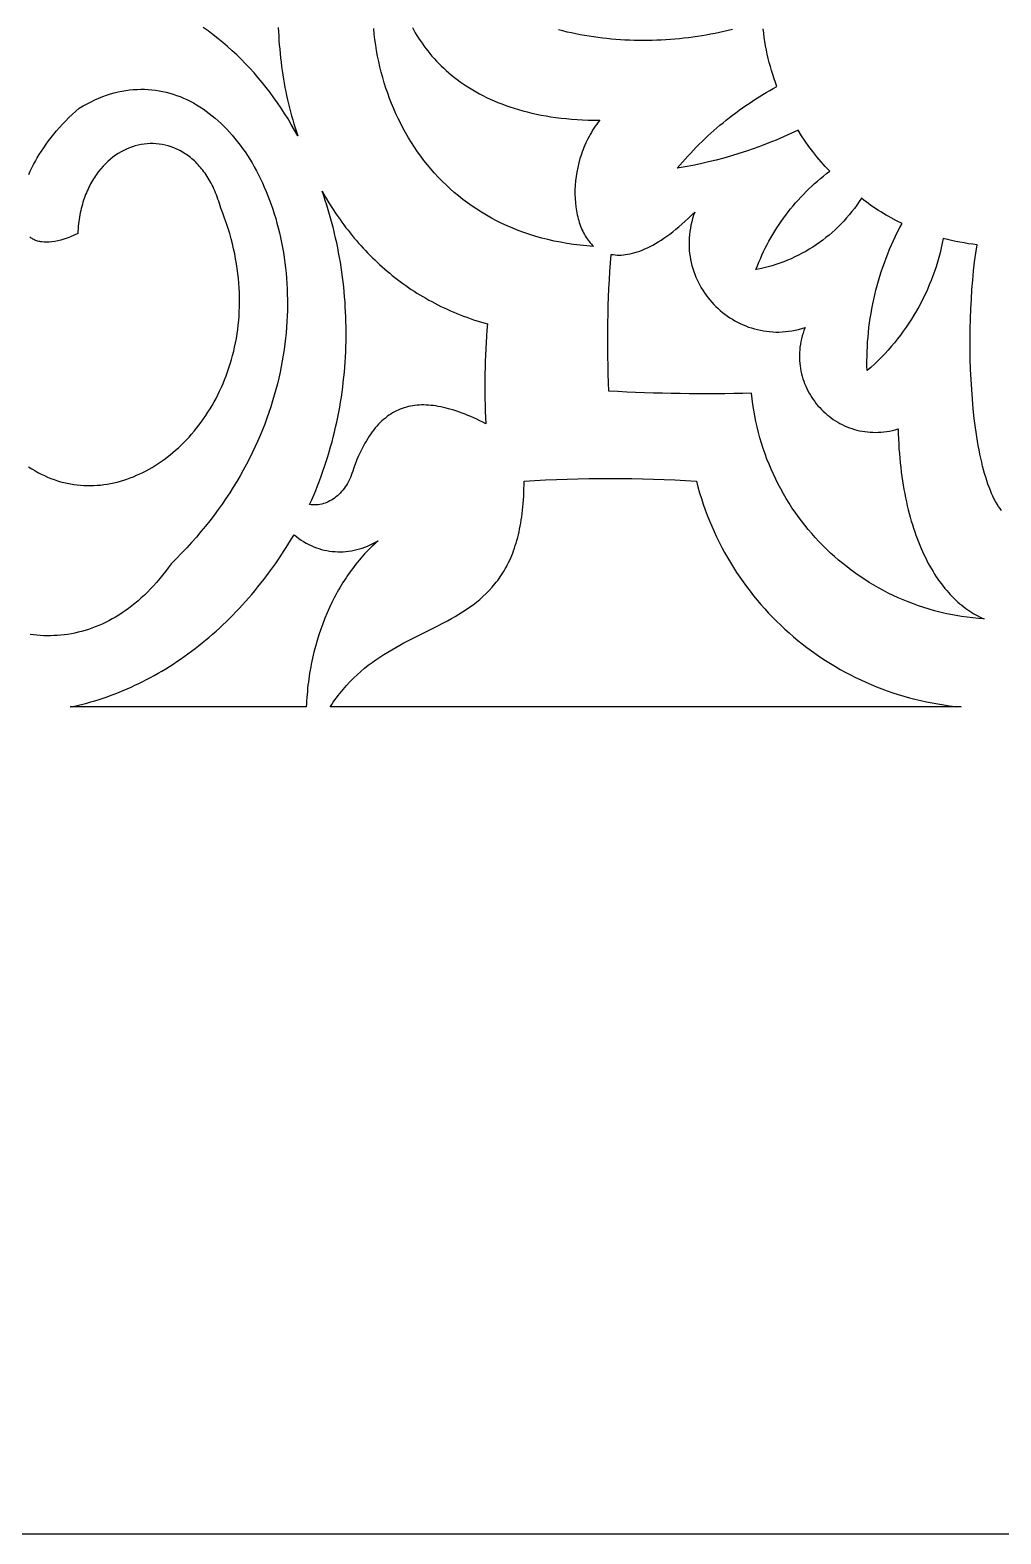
# Model space of a CAD drawing. Extents: x -4950 to -2150, y -1354 to 1346.
# Drawn here: x -3755.5 to -3550.2, y -1354.4 to -1036.1 of the extents above; entities that cross this region are included whole.
import ezdxf

# ---------------------------------------------------------------- set-up
doc = ezdxf.new("R2010")
doc.units = 0
doc.layers.add('LAYER_1', color=18, linetype='CONTINUOUS')

msp = doc.modelspace()

# ---------------------------------------------------------------- linework, layer by layer
at = {"layer": 'LAYER_1'}
for points in [[(-4949.84, -1354.38), (-2149.84, -1354.38), (-2149.84, 1345.62), (-4949.84, 1345.62)], [(-3687.14, -1129.01), (-3687.28, -1129.49), (-3687.44, -1129.95), (-3687.6, -1130.4), (-3687.78, -1130.83), (-3687.98, -1131.26), (-3688.18, -1131.66), (-3688.4, -1132.06), (-3688.63, -1132.44), (-3688.87, -1132.8), (-3689.12, -1133.15), (-3689.38, -1133.49), (-3689.65, -1133.81), (-3689.93, -1134.11), (-3690.22, -1134.4), (-3690.52, -1134.67), (-3690.82, -1134.93), (-3691.14, -1135.16), (-3691.45, -1135.39), (-3691.78, -1135.59), (-3692.11, -1135.78), (-3692.45, -1135.95), (-3692.79, -1136.1), (-3693.14, -1136.23), (-3693.49, -1136.34), (-3693.85, -1136.44), (-3694.21, -1136.52), (-3694.57, -1136.57), (-3694.93, -1136.61), (-3695.3, -1136.63), (-3695.67, -1136.63), (-3696.04, -1136.6), (-3696.41, -1136.56), (-3695.96, -1135.56), (-3695.53, -1134.56), (-3695.11, -1133.56), (-3694.7, -1132.55), (-3694.31, -1131.54), (-3693.93, -1130.52), (-3693.57, -1129.5), (-3693.22, -1128.47), (-3692.88, -1127.44), (-3692.56, -1126.41), (-3692.25, -1125.38), (-3691.95, -1124.34), (-3691.66, -1123.3), (-3691.39, -1122.25), (-3691.13, -1121.21), (-3690.89, -1120.16), (-3690.66, -1119.11), (-3690.44, -1118.05), (-3690.23, -1117), (-3690.04, -1115.94), (-3689.86, -1114.88), (-3689.69, -1113.82), (-3689.54, -1112.76), (-3689.4, -1111.7), (-3689.27, -1110.64), (-3689.16, -1109.57), (-3689.05, -1108.51), (-3688.96, -1107.44), (-3688.88, -1106.38), (-3688.82, -1105.31), (-3688.77, -1104.25), (-3688.73, -1103.18), (-3688.7, -1102.12), (-3688.68, -1101.05), (-3688.68, -1099.99), (-3688.69, -1098.93), (-3688.71, -1097.87), (-3688.74, -1096.81), (-3688.79, -1095.75), (-3688.85, -1094.69), (-3688.91, -1093.64), (-3689, -1092.58), (-3689.09, -1091.53), (-3689.19, -1090.48), (-3689.31, -1089.44), (-3689.44, -1088.39), (-3689.58, -1087.35), (-3689.73, -1086.32), (-3689.9, -1085.28), (-3690.07, -1084.25), (-3690.26, -1083.22), (-3690.46, -1082.2), (-3690.67, -1081.18), (-3690.89, -1080.16), (-3691.13, -1079.15), (-3691.37, -1078.14), (-3691.63, -1077.14), (-3691.89, -1076.14), (-3692.17, -1075.14), (-3692.46, -1074.15), (-3692.76, -1073.17), (-3693.08, -1072.19), (-3693.4, -1071.22), (-3693.73, -1070.25), (-3693.03, -1071.48), (-3692.3, -1072.7), (-3691.55, -1073.9), (-3690.77, -1075.08), (-3690.37, -1075.66), (-3689.97, -1076.24), (-3689.55, -1076.82), (-3689.14, -1077.38), (-3688.71, -1077.95), (-3688.28, -1078.51), (-3687.85, -1079.06), (-3687.4, -1079.61), (-3686.95, -1080.15), (-3686.5, -1080.69), (-3686.04, -1081.22), (-3685.57, -1081.75), (-3685.09, -1082.27), (-3684.61, -1082.78), (-3684.13, -1083.29), (-3683.63, -1083.8), (-3683.13, -1084.3), (-3682.63, -1084.79), (-3682.12, -1085.27), (-3681.6, -1085.75), (-3681.07, -1086.23), (-3680.54, -1086.69), (-3680.01, -1087.16), (-3679.46, -1087.61), (-3678.91, -1088.06), (-3678.36, -1088.5), (-3677.8, -1088.93), (-3677.23, -1089.36), (-3676.65, -1089.78), (-3676.07, -1090.2), (-3675.48, -1090.61), (-3674.89, -1091.01), (-3674.29, -1091.4), (-3673.69, -1091.78), (-3673.07, -1092.16), (-3672.46, -1092.53), (-3671.83, -1092.9), (-3671.2, -1093.26), (-3670.57, -1093.6), (-3669.92, -1093.95), (-3669.27, -1094.28), (-3668.62, -1094.6), (-3667.96, -1094.92), (-3667.29, -1095.23), (-3666.61, -1095.53), (-3665.93, -1095.83), (-3665.25, -1096.11), (-3664.56, -1096.39), (-3663.86, -1096.66), (-3663.15, -1096.92), (-3662.44, -1097.17), (-3661.72, -1097.42), (-3661, -1097.65), (-3660.27, -1097.88), (-3659.54, -1098.1), (-3658.79, -1098.31), (-3658.9, -1099.62), (-3659, -1100.94), (-3659.08, -1102.26), (-3659.15, -1103.58), (-3659.22, -1104.9), (-3659.27, -1106.22), (-3659.3, -1107.54), (-3659.33, -1108.86), (-3659.35, -1110.18), (-3659.35, -1111.5), (-3659.34, -1112.83), (-3659.33, -1114.15), (-3659.3, -1115.47), (-3659.25, -1116.79), (-3659.2, -1118.11), (-3659.14, -1119.44), (-3659.79, -1119.11), (-3660.43, -1118.8), (-3661.06, -1118.5), (-3661.69, -1118.21), (-3662.31, -1117.94), (-3662.92, -1117.68), (-3663.52, -1117.43), (-3664.12, -1117.2), (-3664.71, -1116.99), (-3665.29, -1116.78), (-3665.87, -1116.6), (-3666.44, -1116.42), (-3667, -1116.26), (-3667.55, -1116.12), (-3668.1, -1115.99), (-3668.64, -1115.87), (-3669.18, -1115.77), (-3669.7, -1115.68), (-3670.22, -1115.61), (-3670.74, -1115.55), (-3671.24, -1115.51), (-3671.74, -1115.48), (-3672.24, -1115.47), (-3672.72, -1115.47), (-3673.2, -1115.49), (-3673.68, -1115.52), (-3674.14, -1115.57), (-3674.6, -1115.64), (-3675.06, -1115.72), (-3675.5, -1115.82), (-3675.94, -1115.93), (-3676.38, -1116.06), (-3676.81, -1116.2), (-3677.23, -1116.36), (-3677.64, -1116.54), (-3678.05, -1116.73), (-3678.46, -1116.94), (-3678.85, -1117.16), (-3679.25, -1117.4), (-3679.63, -1117.66), (-3680.01, -1117.93), (-3680.38, -1118.23), (-3680.75, -1118.53), (-3681.11, -1118.86), (-3681.46, -1119.2), (-3681.81, -1119.56), (-3682.16, -1119.93), (-3682.5, -1120.33), (-3682.83, -1120.74), (-3683.15, -1121.16), (-3683.47, -1121.61), (-3683.79, -1122.07), (-3684.1, -1122.55), (-3684.4, -1123.05), (-3684.7, -1123.56), (-3684.99, -1124.1), (-3685.28, -1124.65), (-3685.56, -1125.22), (-3685.84, -1125.8), (-3686.11, -1126.41), (-3686.38, -1127.03), (-3686.64, -1127.68), (-3686.89, -1128.34)], [(-3553.72, -1160.75), (-3554.92, -1160.66), (-3556.12, -1160.55), (-3557.3, -1160.4), (-3558.48, -1160.23), (-3559.66, -1160.04), (-3560.82, -1159.82), (-3561.97, -1159.57), (-3563.12, -1159.3), (-3564.26, -1159.01), (-3565.38, -1158.69), (-3566.5, -1158.34), (-3567.61, -1157.97), (-3568.7, -1157.58), (-3569.78, -1157.16), (-3570.86, -1156.73), (-3571.92, -1156.26), (-3572.97, -1155.78), (-3574, -1155.27), (-3575.03, -1154.75), (-3576.04, -1154.2), (-3577.04, -1153.62), (-3578.02, -1153.03), (-3578.99, -1152.42), (-3579.95, -1151.78), (-3580.89, -1151.13), (-3581.82, -1150.46), (-3582.73, -1149.76), (-3583.62, -1149.05), (-3584.5, -1148.32), (-3585.37, -1147.57), (-3586.22, -1146.8), (-3587.05, -1146.01), (-3587.86, -1145.21), (-3588.66, -1144.39), (-3589.44, -1143.55), (-3590.2, -1142.69), (-3590.94, -1141.82), (-3591.66, -1140.93), (-3592.37, -1140.02), (-3593.05, -1139.1), (-3593.72, -1138.16), (-3594.37, -1137.21), (-3594.99, -1136.24), (-3595.6, -1135.26), (-3596.18, -1134.26), (-3596.74, -1133.25), (-3597.29, -1132.23), (-3597.81, -1131.19), (-3598.3, -1130.14), (-3598.78, -1129.07), (-3599.23, -1127.99), (-3599.66, -1126.91), (-3600.07, -1125.8), (-3600.45, -1124.69), (-3600.81, -1123.57), (-3601.14, -1122.43), (-3601.45, -1121.28), (-3601.74, -1120.13), (-3602, -1118.96), (-3602.23, -1117.78), (-3602.44, -1116.6), (-3602.62, -1115.4), (-3602.78, -1114.19), (-3602.91, -1112.98), (-3604.79, -1113.02), (-3606.68, -1113.06), (-3608.57, -1113.08), (-3610.45, -1113.1), (-3612.34, -1113.1), (-3614.23, -1113.1), (-3616.12, -1113.09), (-3618, -1113.06), (-3619.89, -1113.03), (-3621.78, -1112.99), (-3623.67, -1112.94), (-3625.55, -1112.88), (-3627.44, -1112.81), (-3629.32, -1112.73), (-3631.21, -1112.64), (-3633.09, -1112.54), (-3633.17, -1110.73), (-3633.23, -1108.92), (-3633.28, -1107.11), (-3633.31, -1105.3), (-3633.33, -1103.49), (-3633.34, -1101.68), (-3633.33, -1099.87), (-3633.31, -1098.06), (-3633.27, -1096.25), (-3633.22, -1094.44), (-3633.16, -1092.63), (-3633.08, -1090.83), (-3632.99, -1089.02), (-3632.88, -1087.21), (-3632.76, -1085.4), (-3632.63, -1083.6), (-3632.22, -1083.66), (-3631.8, -1083.71), (-3631.37, -1083.74), (-3630.94, -1083.75), (-3630.49, -1083.74), (-3630.03, -1083.7), (-3629.57, -1083.65), (-3629.09, -1083.58), (-3628.61, -1083.49), (-3628.11, -1083.37), (-3627.61, -1083.23), (-3627.1, -1083.07), (-3626.57, -1082.89), (-3626.04, -1082.69), (-3625.5, -1082.46), (-3624.95, -1082.21), (-3624.39, -1081.93), (-3623.83, -1081.63), (-3623.25, -1081.3), (-3622.66, -1080.95), (-3622.07, -1080.58), (-3621.47, -1080.18), (-3620.85, -1079.75), (-3620.23, -1079.29), (-3619.6, -1078.81), (-3618.96, -1078.3), (-3618.31, -1077.76), (-3617.66, -1077.2), (-3616.99, -1076.6), (-3616.32, -1075.98), (-3615.63, -1075.33), (-3614.94, -1074.64), (-3615.18, -1075.33), (-3615.4, -1076.02), (-3615.58, -1076.71), (-3615.74, -1077.4), (-3615.87, -1078.08), (-3615.98, -1078.76), (-3616.06, -1079.44), (-3616.11, -1080.11), (-3616.14, -1080.79), (-3616.15, -1081.45), (-3616.13, -1082.12), (-3616.09, -1082.77), (-3616.02, -1083.43), (-3615.93, -1084.07), (-3615.82, -1084.71), (-3615.69, -1085.34), (-3615.53, -1085.97), (-3615.36, -1086.59), (-3615.16, -1087.2), (-3614.94, -1087.8), (-3614.71, -1088.39), (-3614.45, -1088.97), (-3614.17, -1089.54), (-3613.88, -1090.11), (-3613.57, -1090.66), (-3613.24, -1091.2), (-3612.89, -1091.73), (-3612.53, -1092.24), (-3612.14, -1092.75), (-3611.75, -1093.24), (-3611.33, -1093.72), (-3610.91, -1094.18), (-3610.46, -1094.63), (-3610.01, -1095.07), (-3609.53, -1095.48), (-3609.05, -1095.89), (-3608.55, -1096.28), (-3608.04, -1096.65), (-3607.51, -1097), (-3606.98, -1097.34), (-3606.43, -1097.66), (-3605.87, -1097.96), (-3605.3, -1098.25), (-3604.72, -1098.51), (-3604.13, -1098.75), (-3603.54, -1098.98), (-3602.93, -1099.18), (-3602.31, -1099.36), (-3601.69, -1099.53), (-3601.05, -1099.67), (-3600.41, -1099.78), (-3599.77, -1099.88), (-3599.11, -1099.95), (-3598.45, -1100), (-3597.79, -1100.03), (-3597.12, -1100.03), (-3596.44, -1100), (-3595.76, -1099.95), (-3595.08, -1099.88), (-3594.39, -1099.78), (-3593.7, -1099.65), (-3593, -1099.49), (-3592.31, -1099.31), (-3591.61, -1099.1), (-3591.83, -1099.69), (-3592.03, -1100.28), (-3592.21, -1100.87), (-3592.36, -1101.46), (-3592.49, -1102.05), (-3592.59, -1102.63), (-3592.68, -1103.22), (-3592.74, -1103.8), (-3592.78, -1104.38), (-3592.8, -1104.95), (-3592.79, -1105.53), (-3592.77, -1106.09), (-3592.72, -1106.66), (-3592.66, -1107.22), (-3592.58, -1107.77), (-3592.47, -1108.32), (-3592.35, -1108.86), (-3592.21, -1109.4), (-3592.05, -1109.93), (-3591.88, -1110.45), (-3591.69, -1110.96), (-3591.47, -1111.47), (-3591.25, -1111.97), (-3591, -1112.46), (-3590.74, -1112.94), (-3590.47, -1113.41), (-3590.18, -1113.88), (-3589.87, -1114.33), (-3589.55, -1114.77), (-3589.22, -1115.2), (-3588.87, -1115.62), (-3588.51, -1116.03), (-3588.13, -1116.42), (-3587.75, -1116.8), (-3587.35, -1117.17), (-3586.93, -1117.53), (-3586.51, -1117.87), (-3586.07, -1118.2), (-3585.63, -1118.52), (-3585.17, -1118.82), (-3584.7, -1119.1), (-3584.23, -1119.37), (-3583.74, -1119.62), (-3583.24, -1119.86), (-3582.74, -1120.08), (-3582.23, -1120.28), (-3581.7, -1120.46), (-3581.17, -1120.63), (-3580.64, -1120.78), (-3580.09, -1120.91), (-3579.54, -1121.02), (-3578.99, -1121.11), (-3578.42, -1121.18), (-3577.85, -1121.23), (-3577.28, -1121.26), (-3576.7, -1121.27), (-3576.12, -1121.26), (-3575.53, -1121.23), (-3574.94, -1121.17), (-3574.34, -1121.09), (-3573.75, -1120.99), (-3573.14, -1120.86), (-3572.54, -1120.71), (-3571.94, -1120.54), (-3571.9, -1121.61), (-3571.86, -1122.66), (-3571.8, -1123.71), (-3571.74, -1124.73), (-3571.66, -1125.75), (-3571.57, -1126.75), (-3571.48, -1127.73), (-3571.37, -1128.7), (-3571.25, -1129.66), (-3571.13, -1130.6), (-3570.99, -1131.53), (-3570.85, -1132.44), (-3570.69, -1133.34), (-3570.53, -1134.23), (-3570.36, -1135.1), (-3570.17, -1135.95), (-3569.98, -1136.8), (-3569.78, -1137.63), (-3569.58, -1138.44), (-3569.36, -1139.24), (-3569.13, -1140.03), (-3568.9, -1140.8), (-3568.66, -1141.56), (-3568.41, -1142.31), (-3568.16, -1143.04), (-3567.89, -1143.76), (-3567.62, -1144.46), (-3567.35, -1145.15), (-3567.06, -1145.82), (-3566.77, -1146.48), (-3566.47, -1147.13), (-3566.16, -1147.76), (-3565.85, -1148.38), (-3565.53, -1148.99), (-3565.21, -1149.58), (-3564.88, -1150.16), (-3564.54, -1150.72), (-3564.2, -1151.27), (-3563.85, -1151.81), (-3563.5, -1152.33), (-3563.14, -1152.84), (-3562.77, -1153.33), (-3562.4, -1153.82), (-3562.03, -1154.28), (-3561.65, -1154.74), (-3561.27, -1155.18), (-3560.88, -1155.6), (-3560.49, -1156.01), (-3560.09, -1156.41), (-3559.69, -1156.8), (-3559.28, -1157.17), (-3558.87, -1157.53), (-3558.46, -1157.87), (-3558.04, -1158.2), (-3557.62, -1158.52), (-3557.2, -1158.82), (-3556.78, -1159.11), (-3556.35, -1159.38), (-3555.91, -1159.64), (-3555.48, -1159.89), (-3555.04, -1160.13), (-3554.6, -1160.35), (-3554.16, -1160.56)], [(-3692.04, -1179.38), (-3691.72, -1178.87), (-3691.39, -1178.38), (-3691.06, -1177.9), (-3690.72, -1177.43), (-3690.38, -1176.97), (-3690.03, -1176.52), (-3689.68, -1176.08), (-3689.33, -1175.66), (-3688.61, -1174.83), (-3687.87, -1174.03), (-3687.12, -1173.28), (-3686.36, -1172.55), (-3685.58, -1171.86), (-3684.8, -1171.2), (-3684, -1170.57), (-3683.19, -1169.96), (-3682.37, -1169.38), (-3681.55, -1168.82), (-3680.72, -1168.28), (-3679.88, -1167.76), (-3679.04, -1167.26), (-3678.19, -1166.77), (-3677.34, -1166.3), (-3676.49, -1165.84), (-3674.78, -1164.96), (-3673.07, -1164.1), (-3671.38, -1163.26), (-3669.7, -1162.42), (-3668.05, -1161.56), (-3667.23, -1161.13), (-3666.42, -1160.68), (-3665.63, -1160.23), (-3664.84, -1159.76), (-3664.07, -1159.28), (-3663.31, -1158.78), (-3662.56, -1158.27), (-3661.83, -1157.74), (-3661.12, -1157.19), (-3660.42, -1156.61), (-3659.73, -1156.01), (-3659.07, -1155.39), (-3658.43, -1154.74), (-3657.8, -1154.06), (-3657.5, -1153.7), (-3657.2, -1153.34), (-3656.91, -1152.97), (-3656.62, -1152.6), (-3656.34, -1152.21), (-3656.06, -1151.82), (-3655.79, -1151.41), (-3655.53, -1151), (-3655.27, -1150.58), (-3655.02, -1150.15), (-3654.78, -1149.7), (-3654.54, -1149.25), (-3654.31, -1148.79), (-3654.08, -1148.32), (-3653.86, -1147.83), (-3653.65, -1147.34), (-3653.45, -1146.83), (-3653.26, -1146.31), (-3653.07, -1145.78), (-3652.89, -1145.24), (-3652.71, -1144.69), (-3652.55, -1144.12), (-3652.39, -1143.54), (-3652.24, -1142.95), (-3652.1, -1142.35), (-3651.97, -1141.73), (-3651.84, -1141.1), (-3651.73, -1140.45), (-3651.62, -1139.8), (-3651.52, -1139.12), (-3651.43, -1138.44), (-3651.35, -1137.74), (-3651.28, -1137.02), (-3651.22, -1136.29), (-3651.16, -1135.54), (-3651.12, -1134.78), (-3651.08, -1134), (-3651.06, -1133.21), (-3651.04, -1132.4), (-3651.04, -1131.57), (-3648.76, -1131.44), (-3646.49, -1131.33), (-3644.21, -1131.23), (-3641.93, -1131.15), (-3639.65, -1131.09), (-3637.37, -1131.05), (-3635.09, -1131.02), (-3632.81, -1131.01), (-3630.53, -1131.02), (-3628.25, -1131.05), (-3625.97, -1131.09), (-3623.69, -1131.15), (-3621.42, -1131.23), (-3619.14, -1131.33), (-3616.86, -1131.44), (-3614.58, -1131.57), (-3614.26, -1132.81), (-3613.91, -1134.03), (-3613.54, -1135.24), (-3613.14, -1136.44), (-3612.72, -1137.63), (-3612.29, -1138.81), (-3611.83, -1139.97), (-3611.34, -1141.12), (-3610.84, -1142.26), (-3610.32, -1143.39), (-3609.77, -1144.5), (-3609.21, -1145.6), (-3608.62, -1146.69), (-3608.02, -1147.76), (-3607.39, -1148.82), (-3606.75, -1149.86), (-3606.09, -1150.9), (-3605.41, -1151.91), (-3604.71, -1152.91), (-3603.99, -1153.9), (-3603.25, -1154.87), (-3602.5, -1155.83), (-3601.73, -1156.77), (-3600.94, -1157.7), (-3600.14, -1158.6), (-3599.32, -1159.5), (-3598.48, -1160.37), (-3597.63, -1161.23), (-3596.76, -1162.08), (-3595.87, -1162.9), (-3594.97, -1163.71), (-3594.06, -1164.51), (-3593.13, -1165.28), (-3592.19, -1166.04), (-3591.23, -1166.77), (-3590.26, -1167.49), (-3589.27, -1168.2), (-3588.27, -1168.88), (-3587.26, -1169.54), (-3586.24, -1170.19), (-3585.2, -1170.81), (-3584.15, -1171.42), (-3583.09, -1172), (-3582.02, -1172.57), (-3580.94, -1173.12), (-3579.84, -1173.64), (-3578.74, -1174.15), (-3577.62, -1174.63), (-3576.5, -1175.1), (-3575.36, -1175.54), (-3574.21, -1175.96), (-3573.06, -1176.36), (-3571.9, -1176.74), (-3570.72, -1177.09), (-3569.54, -1177.42), (-3568.35, -1177.73), (-3567.15, -1178.02), (-3565.94, -1178.29), (-3564.73, -1178.53), (-3563.51, -1178.75), (-3562.28, -1178.94), (-3561.05, -1179.11), (-3559.8, -1179.26), (-3558.56, -1179.38)], [(-3747.02, -1179.38), (-3746.15, -1179.2), (-3745.27, -1179), (-3744.4, -1178.78), (-3743.53, -1178.55), (-3742.66, -1178.31), (-3741.8, -1178.06), (-3740.94, -1177.79), (-3740.08, -1177.51), (-3739.23, -1177.22), (-3738.38, -1176.91), (-3737.53, -1176.59), (-3736.68, -1176.26), (-3735.84, -1175.91), (-3735, -1175.56), (-3734.17, -1175.19), (-3733.34, -1174.8), (-3732.51, -1174.41), (-3731.69, -1174), (-3730.87, -1173.58), (-3730.06, -1173.15), (-3729.25, -1172.7), (-3728.44, -1172.25), (-3727.64, -1171.78), (-3726.84, -1171.3), (-3726.05, -1170.8), (-3725.26, -1170.3), (-3724.48, -1169.78), (-3723.7, -1169.25), (-3722.93, -1168.71), (-3722.16, -1168.16), (-3721.4, -1167.6), (-3720.64, -1167.02), (-3719.89, -1166.44), (-3719.14, -1165.84), (-3718.4, -1165.23), (-3717.66, -1164.61), (-3716.93, -1163.98), (-3716.2, -1163.34), (-3715.49, -1162.68), (-3714.77, -1162.02), (-3714.07, -1161.34), (-3713.36, -1160.66), (-3712.67, -1159.96), (-3711.98, -1159.25), (-3711.3, -1158.53), (-3710.62, -1157.8), (-3709.96, -1157.06), (-3709.29, -1156.31), (-3708.64, -1155.55), (-3707.99, -1154.78), (-3707.35, -1153.99), (-3706.71, -1153.2), (-3706.09, -1152.4), (-3705.47, -1151.59), (-3704.85, -1150.76), (-3704.25, -1149.93), (-3703.65, -1149.09), (-3703.06, -1148.24), (-3702.48, -1147.37), (-3701.9, -1146.5), (-3701.34, -1145.62), (-3700.78, -1144.73), (-3700.23, -1143.83), (-3699.69, -1142.92), (-3699.19, -1143.32), (-3698.69, -1143.7), (-3698.18, -1144.05), (-3697.66, -1144.38), (-3697.13, -1144.69), (-3696.6, -1144.97), (-3696.06, -1145.23), (-3695.52, -1145.46), (-3694.97, -1145.68), (-3694.42, -1145.87), (-3693.86, -1146.03), (-3693.3, -1146.17), (-3692.74, -1146.29), (-3692.17, -1146.39), (-3691.6, -1146.46), (-3691.03, -1146.51), (-3690.45, -1146.54), (-3689.88, -1146.55), (-3689.3, -1146.53), (-3688.73, -1146.48), (-3688.15, -1146.42), (-3687.57, -1146.33), (-3687, -1146.22), (-3686.42, -1146.09), (-3685.85, -1145.93), (-3685.28, -1145.75), (-3684.71, -1145.55), (-3684.14, -1145.33), (-3683.58, -1145.08), (-3683.02, -1144.81), (-3682.47, -1144.52), (-3681.92, -1144.21), (-3682.34, -1144.58), (-3682.76, -1144.97), (-3683.17, -1145.36), (-3683.57, -1145.76), (-3683.97, -1146.16), (-3684.37, -1146.58), (-3684.76, -1146.99), (-3685.15, -1147.42), (-3685.53, -1147.85), (-3685.9, -1148.29), (-3686.27, -1148.74), (-3686.63, -1149.19), (-3686.99, -1149.65), (-3687.35, -1150.12), (-3687.69, -1150.59), (-3688.03, -1151.07), (-3688.37, -1151.55), (-3688.7, -1152.04), (-3689.03, -1152.54), (-3689.34, -1153.04), (-3689.66, -1153.54), (-3689.96, -1154.06), (-3690.27, -1154.57), (-3690.56, -1155.1), (-3690.85, -1155.63), (-3691.13, -1156.16), (-3691.41, -1156.7), (-3691.68, -1157.24), (-3692.21, -1158.34), (-3692.71, -1159.47), (-3693.18, -1160.6), (-3693.63, -1161.76), (-3694.05, -1162.93), (-3694.45, -1164.12), (-3694.82, -1165.33), (-3695.17, -1166.55), (-3695.49, -1167.78), (-3695.78, -1169.03), (-3696.04, -1170.29), (-3696.17, -1170.92), (-3696.28, -1171.56), (-3696.39, -1172.2), (-3696.49, -1172.84), (-3696.58, -1173.48), (-3696.67, -1174.13), (-3696.75, -1174.78), (-3696.82, -1175.43), (-3696.88, -1176.08), (-3696.94, -1176.74), (-3696.99, -1177.39), (-3697.04, -1178.05), (-3697.07, -1178.71), (-3697.1, -1179.38)]]:
    msp.add_lwpolyline(points, close=True, dxfattribs=at)
for points in [[(-3703.02, -1035.58), (-3702.99, -1036.51), (-3702.94, -1037.44), (-3702.88, -1038.36), (-3702.81, -1039.28), (-3702.73, -1040.2), (-3702.65, -1041.11), (-3702.55, -1042.02), (-3702.45, -1042.92), (-3702.33, -1043.82), (-3702.21, -1044.72), (-3702.07, -1045.61), (-3701.93, -1046.5), (-3701.78, -1047.38), (-3701.61, -1048.26), (-3701.44, -1049.14), (-3701.26, -1050.01), (-3701.07, -1050.87), (-3700.87, -1051.74), (-3700.66, -1052.6), (-3700.44, -1053.45), (-3700.21, -1054.3), (-3699.97, -1055.15), (-3699.72, -1055.99), (-3699.47, -1056.83), (-3699.2, -1057.66), (-3698.92, -1058.49), (-3699.59, -1057.3), (-3700.27, -1056.11), (-3700.97, -1054.94), (-3701.69, -1053.79), (-3702.43, -1052.66), (-3703.19, -1051.54), (-3703.97, -1050.44), (-3704.77, -1049.36), (-3705.59, -1048.29), (-3706.42, -1047.25), (-3707.28, -1046.22), (-3708.15, -1045.21), (-3709.04, -1044.23), (-3709.95, -1043.26), (-3710.88, -1042.32), (-3711.82, -1041.4), (-3712.78, -1040.5), (-3713.76, -1039.62), (-3714.76, -1038.76), (-3715.78, -1037.93), (-3716.81, -1037.12), (-3717.86, -1036.33), (-3718.93, -1035.57)], [(-3674.66, -1035.57), (-3674.36, -1036.14), (-3674.04, -1036.7), (-3673.7, -1037.26), (-3673.35, -1037.82), (-3672.99, -1038.37), (-3672.62, -1038.93), (-3672.23, -1039.48), (-3671.82, -1040.02), (-3671.4, -1040.56), (-3670.97, -1041.1), (-3670.52, -1041.63), (-3670.05, -1042.16), (-3669.57, -1042.68), (-3669.08, -1043.2), (-3668.57, -1043.7), (-3668.04, -1044.21), (-3667.5, -1044.7), (-3666.95, -1045.19), (-3666.37, -1045.67), (-3665.78, -1046.15), (-3665.18, -1046.61), (-3664.56, -1047.07), (-3663.92, -1047.52), (-3663.26, -1047.96), (-3662.59, -1048.39), (-3661.9, -1048.81), (-3661.19, -1049.22), (-3660.47, -1049.62), (-3659.73, -1050), (-3658.97, -1050.38), (-3658.19, -1050.75), (-3657.39, -1051.1), (-3656.58, -1051.44), (-3655.75, -1051.77), (-3654.9, -1052.09), (-3654.03, -1052.39), (-3653.14, -1052.68), (-3652.24, -1052.96), (-3651.31, -1053.22), (-3650.37, -1053.47), (-3649.4, -1053.7), (-3648.42, -1053.92), (-3647.42, -1054.12), (-3646.39, -1054.3), (-3645.35, -1054.47), (-3644.29, -1054.63), (-3643.2, -1054.76), (-3642.1, -1054.88), (-3640.98, -1054.99), (-3639.83, -1055.07), (-3638.67, -1055.14), (-3637.48, -1055.18), (-3636.27, -1055.21), (-3635.04, -1055.22), (-3635.36, -1055.63), (-3635.67, -1056.05), (-3635.97, -1056.48), (-3636.25, -1056.9), (-3636.53, -1057.34), (-3636.79, -1057.78), (-3637.05, -1058.22), (-3637.3, -1058.67), (-3637.53, -1059.12), (-3637.76, -1059.57), (-3637.97, -1060.03), (-3638.18, -1060.49), (-3638.37, -1060.96), (-3638.56, -1061.42), (-3638.74, -1061.89), (-3638.9, -1062.36), (-3639.06, -1062.84), (-3639.21, -1063.31), (-3639.47, -1064.26), (-3639.7, -1065.22), (-3639.89, -1066.17), (-3640.04, -1067.12), (-3640.16, -1068.07), (-3640.24, -1069.01), (-3640.28, -1069.95), (-3640.29, -1070.87), (-3640.26, -1071.78), (-3640.19, -1072.68), (-3640.09, -1073.56), (-3639.96, -1074.41), (-3639.79, -1075.25), (-3639.7, -1075.66), (-3639.59, -1076.06), (-3639.48, -1076.46), (-3639.36, -1076.85), (-3639.23, -1077.23), (-3639.09, -1077.61), (-3638.94, -1077.98), (-3638.79, -1078.34), (-3638.62, -1078.69), (-3638.45, -1079.03), (-3638.27, -1079.37), (-3638.09, -1079.69), (-3637.89, -1080.01), (-3637.69, -1080.31), (-3637.48, -1080.61), (-3637.26, -1080.9), (-3637.04, -1081.17), (-3636.8, -1081.44), (-3636.56, -1081.69), (-3636.32, -1081.94), (-3637.77, -1081.82), (-3639.2, -1081.68), (-3640.61, -1081.5), (-3642, -1081.29), (-3643.36, -1081.05), (-3644.7, -1080.78), (-3646.02, -1080.48), (-3647.31, -1080.15), (-3648.58, -1079.79), (-3649.83, -1079.4), (-3651.06, -1078.98), (-3652.26, -1078.54), (-3653.44, -1078.07), (-3654.6, -1077.57), (-3655.73, -1077.04), (-3656.84, -1076.5), (-3657.93, -1075.92), (-3658.99, -1075.32), (-3660.03, -1074.7), (-3661.05, -1074.05), (-3662.05, -1073.38), (-3663.02, -1072.69), (-3663.97, -1071.98), (-3664.9, -1071.24), (-3665.8, -1070.48), (-3666.68, -1069.71), (-3667.54, -1068.91), (-3668.38, -1068.09), (-3669.19, -1067.26), (-3669.98, -1066.4), (-3670.74, -1065.53), (-3671.49, -1064.64), (-3672.21, -1063.73), (-3672.9, -1062.81), (-3673.58, -1061.87), (-3674.23, -1060.91), (-3674.86, -1059.94), (-3675.46, -1058.96), (-3676.04, -1057.96), (-3676.6, -1056.95), (-3677.14, -1055.92), (-3677.65, -1054.88), (-3678.14, -1053.83), (-3678.61, -1052.77), (-3679.05, -1051.7), (-3679.48, -1050.62), (-3679.87, -1049.52), (-3680.25, -1048.42), (-3680.6, -1047.31), (-3680.93, -1046.19), (-3681.24, -1045.06), (-3681.52, -1043.92), (-3681.78, -1042.78), (-3682.01, -1041.63), (-3682.23, -1040.48), (-3682.42, -1039.32), (-3682.59, -1038.15), (-3682.73, -1036.98), (-3682.85, -1035.81)], [(-3606.93, -1035.99), (-3607.85, -1036.22), (-3608.78, -1036.44), (-3609.7, -1036.64), (-3610.64, -1036.84), (-3611.57, -1037.02), (-3612.51, -1037.19), (-3613.45, -1037.35), (-3614.39, -1037.5), (-3615.34, -1037.64), (-3616.29, -1037.76), (-3617.24, -1037.87), (-3618.19, -1037.97), (-3619.15, -1038.06), (-3620.1, -1038.14), (-3621.06, -1038.2), (-3622.02, -1038.26), (-3622.98, -1038.3), (-3623.94, -1038.32), (-3624.89, -1038.34), (-3625.85, -1038.34), (-3626.81, -1038.33), (-3627.77, -1038.31), (-3628.73, -1038.28), (-3629.69, -1038.24), (-3630.64, -1038.18), (-3631.6, -1038.11), (-3632.55, -1038.03), (-3633.5, -1037.94), (-3634.45, -1037.83), (-3635.4, -1037.72), (-3636.34, -1037.59), (-3637.29, -1037.44), (-3638.23, -1037.29), (-3639.16, -1037.12), (-3640.09, -1036.94), (-3641.02, -1036.75), (-3641.95, -1036.55), (-3642.87, -1036.33), (-3643.79, -1036.11)], [(-3550.04, -1137.82), (-3550.37, -1137.4), (-3550.68, -1136.94), (-3550.99, -1136.45), (-3551.29, -1135.93), (-3551.59, -1135.38), (-3551.87, -1134.79), (-3552.14, -1134.19), (-3552.41, -1133.55), (-3552.67, -1132.89), (-3552.92, -1132.2), (-3553.16, -1131.48), (-3553.39, -1130.74), (-3553.62, -1129.98), (-3553.83, -1129.2), (-3554.04, -1128.39), (-3554.24, -1127.56), (-3554.43, -1126.72), (-3554.62, -1125.85), (-3554.79, -1124.96), (-3554.96, -1124.06), (-3555.12, -1123.14), (-3555.27, -1122.21), (-3555.42, -1121.26), (-3555.55, -1120.3), (-3555.8, -1118.33), (-3556.02, -1116.32), (-3556.21, -1114.27), (-3556.36, -1112.18), (-3556.49, -1110.07), (-3556.58, -1107.94), (-3556.65, -1105.8), (-3556.68, -1103.65), (-3556.69, -1101.5), (-3556.67, -1099.36), (-3556.62, -1097.24), (-3556.54, -1095.14), (-3556.43, -1093.06), (-3556.3, -1091.02), (-3556.14, -1089.03), (-3555.95, -1087.08), (-3555.73, -1085.18), (-3555.49, -1083.35), (-3555.22, -1081.59), (-3556.13, -1081.47), (-3557.04, -1081.34), (-3557.94, -1081.19), (-3558.84, -1081.03), (-3559.73, -1080.85), (-3560.62, -1080.66), (-3561.49, -1080.45), (-3562.37, -1080.23), (-3562.57, -1081.24), (-3562.8, -1082.25), (-3563.04, -1083.25), (-3563.31, -1084.25), (-3563.59, -1085.24), (-3563.9, -1086.22), (-3564.23, -1087.2), (-3564.58, -1088.16), (-3564.94, -1089.12), (-3565.33, -1090.07), (-3565.74, -1091.01), (-3566.16, -1091.94), (-3566.61, -1092.87), (-3567.07, -1093.78), (-3567.55, -1094.68), (-3568.05, -1095.57), (-3568.57, -1096.46), (-3569.11, -1097.33), (-3569.67, -1098.19), (-3570.24, -1099.04), (-3570.84, -1099.87), (-3571.45, -1100.7), (-3572.08, -1101.51), (-3572.72, -1102.31), (-3573.38, -1103.1), (-3574.06, -1103.87), (-3574.76, -1104.63), (-3575.47, -1105.37), (-3576.2, -1106.11), (-3576.95, -1106.82), (-3577.71, -1107.53), (-3578.49, -1108.21), (-3578.51, -1107.2), (-3578.52, -1106.18), (-3578.5, -1105.16), (-3578.48, -1104.15), (-3578.43, -1103.13), (-3578.37, -1102.12), (-3578.29, -1101.11), (-3578.2, -1100.1), (-3578.08, -1099.09), (-3577.96, -1098.09), (-3577.81, -1097.09), (-3577.65, -1096.09), (-3577.47, -1095.1), (-3577.28, -1094.1), (-3577.07, -1093.12), (-3576.85, -1092.13), (-3576.61, -1091.15), (-3576.35, -1090.17), (-3576.07, -1089.2), (-3575.79, -1088.23), (-3575.48, -1087.27), (-3575.16, -1086.31), (-3574.82, -1085.36), (-3574.47, -1084.41), (-3574.1, -1083.47), (-3573.72, -1082.53), (-3573.32, -1081.6), (-3572.9, -1080.67), (-3572.47, -1079.76), (-3572.03, -1078.84), (-3571.56, -1077.94), (-3571.09, -1077.04), (-3572.23, -1076.48), (-3573.36, -1075.9), (-3573.91, -1075.59), (-3574.47, -1075.28), (-3575.01, -1074.96), (-3575.56, -1074.63), (-3576.09, -1074.29), (-3576.62, -1073.95), (-3577.15, -1073.6), (-3577.67, -1073.24), (-3578.18, -1072.87), (-3578.69, -1072.49), (-3579.19, -1072.1), (-3579.68, -1071.7), (-3580.16, -1072.44), (-3580.65, -1073.16), (-3581.17, -1073.87), (-3581.7, -1074.56), (-3582.25, -1075.23), (-3582.81, -1075.9), (-3583.39, -1076.54), (-3583.98, -1077.17), (-3584.59, -1077.78), (-3585.22, -1078.38), (-3585.86, -1078.96), (-3586.51, -1079.52), (-3587.18, -1080.06), (-3587.86, -1080.59), (-3588.55, -1081.1), (-3589.26, -1081.59), (-3589.98, -1082.07), (-3590.71, -1082.52), (-3591.45, -1082.96), (-3592.2, -1083.37), (-3592.96, -1083.77), (-3593.74, -1084.15), (-3594.52, -1084.51), (-3595.32, -1084.85), (-3596.12, -1085.17), (-3596.94, -1085.47), (-3597.76, -1085.74), (-3598.59, -1086), (-3599.43, -1086.24), (-3600.27, -1086.45), (-3601.13, -1086.64), (-3601.99, -1086.81), (-3601.69, -1086.04), (-3601.38, -1085.27), (-3601.06, -1084.51), (-3600.72, -1083.75), (-3600.37, -1083), (-3600.01, -1082.26), (-3599.63, -1081.53), (-3599.24, -1080.8), (-3598.84, -1080.08), (-3598.43, -1079.37), (-3598, -1078.67), (-3597.56, -1077.97), (-3597.11, -1077.28), (-3596.65, -1076.61), (-3596.17, -1075.94), (-3595.68, -1075.27), (-3595.19, -1074.62), (-3594.68, -1073.98), (-3594.15, -1073.34), (-3593.62, -1072.72), (-3593.08, -1072.11), (-3592.52, -1071.5), (-3591.95, -1070.9), (-3591.38, -1070.32), (-3590.79, -1069.74), (-3590.19, -1069.18), (-3589.58, -1068.62), (-3588.96, -1068.08), (-3588.33, -1067.55), (-3587.69, -1067.02), (-3587.04, -1066.51), (-3586.38, -1066.01), (-3587.32, -1065.01), (-3588.23, -1063.99), (-3589.11, -1062.94), (-3589.96, -1061.86), (-3590.79, -1060.76), (-3591.58, -1059.64), (-3592.35, -1058.5), (-3593.09, -1057.34), (-3594.61, -1058.05), (-3596.15, -1058.74), (-3597.69, -1059.4), (-3599.25, -1060.03), (-3600.82, -1060.63), (-3602.39, -1061.2), (-3603.98, -1061.75), (-3605.58, -1062.27), (-3607.18, -1062.76), (-3608.8, -1063.22), (-3610.42, -1063.65), (-3612.05, -1064.05), (-3613.69, -1064.43), (-3615.33, -1064.77), (-3616.98, -1065.09), (-3618.64, -1065.38), (-3618.09, -1064.72), (-3617.53, -1064.07), (-3616.96, -1063.42), (-3616.39, -1062.79), (-3615.8, -1062.16), (-3615.21, -1061.54), (-3614.62, -1060.92), (-3614.01, -1060.31), (-3613.4, -1059.71), (-3612.79, -1059.12), (-3612.16, -1058.54), (-3611.53, -1057.96), (-3610.89, -1057.39), (-3610.25, -1056.83), (-3609.6, -1056.27), (-3608.94, -1055.73), (-3608.27, -1055.19), (-3607.6, -1054.66), (-3606.93, -1054.14), (-3606.24, -1053.62), (-3605.55, -1053.11), (-3604.86, -1052.62), (-3604.16, -1052.13), (-3603.45, -1051.65), (-3602.74, -1051.17), (-3602.02, -1050.71), (-3601.29, -1050.25), (-3600.56, -1049.8), (-3599.83, -1049.36), (-3599.09, -1048.93), (-3598.34, -1048.51), (-3597.59, -1048.1), (-3597.89, -1047.26), (-3598.17, -1046.42), (-3598.44, -1045.57), (-3598.7, -1044.72), (-3598.94, -1043.86), (-3599.17, -1042.99), (-3599.39, -1042.12), (-3599.59, -1041.25), (-3599.77, -1040.36), (-3599.94, -1039.47), (-3600.09, -1038.58), (-3600.23, -1037.68), (-3600.35, -1036.78), (-3600.46, -1035.87)], [(-3755.79, -1066.68), (-3755.48, -1065.99), (-3755.15, -1065.29), (-3754.79, -1064.58), (-3754.41, -1063.88), (-3754, -1063.17), (-3753.57, -1062.45), (-3753.12, -1061.74), (-3752.64, -1061.02), (-3752.14, -1060.3), (-3751.62, -1059.59), (-3751.07, -1058.88), (-3750.5, -1058.16), (-3749.91, -1057.46), (-3749.3, -1056.75), (-3748.66, -1056.05), (-3747.99, -1055.36), (-3747.31, -1054.67), (-3746.6, -1053.99), (-3745.87, -1053.32), (-3745.12, -1052.66), (-3744.29, -1052.17), (-3743.46, -1051.71), (-3742.63, -1051.29), (-3741.81, -1050.9), (-3740.98, -1050.54), (-3740.16, -1050.22), (-3739.34, -1049.93), (-3738.53, -1049.66), (-3737.71, -1049.43), (-3736.9, -1049.23), (-3736.1, -1049.06), (-3735.29, -1048.92), (-3734.49, -1048.81), (-3733.7, -1048.73), (-3732.9, -1048.68), (-3732.12, -1048.66), (-3731.33, -1048.67), (-3730.56, -1048.7), (-3729.78, -1048.76), (-3729.02, -1048.85), (-3728.25, -1048.97), (-3727.5, -1049.11), (-3726.75, -1049.28), (-3726, -1049.48), (-3725.27, -1049.7), (-3724.53, -1049.95), (-3723.81, -1050.22), (-3723.09, -1050.52), (-3722.38, -1050.84), (-3721.68, -1051.19), (-3720.98, -1051.56), (-3720.3, -1051.95), (-3719.62, -1052.37), (-3718.95, -1052.81), (-3718.29, -1053.27), (-3717.64, -1053.76), (-3716.99, -1054.26), (-3716.36, -1054.79), (-3715.73, -1055.34), (-3715.12, -1055.91), (-3714.51, -1056.5), (-3713.92, -1057.11), (-3713.33, -1057.74), (-3712.76, -1058.39), (-3712.2, -1059.06), (-3711.65, -1059.75), (-3711.11, -1060.46), (-3710.58, -1061.18), (-3710.06, -1061.92), (-3709.56, -1062.68), (-3709.06, -1063.46), (-3708.58, -1064.26), (-3708.12, -1065.07), (-3707.66, -1065.9), (-3707.22, -1066.74), (-3706.79, -1067.6), (-3706.38, -1068.47), (-3705.98, -1069.36), (-3705.59, -1070.27), (-3705.22, -1071.19), (-3704.86, -1072.12), (-3704.52, -1073.07), (-3704.19, -1074.02), (-3703.88, -1075), (-3703.58, -1075.98), (-3703.3, -1076.98), (-3703.03, -1077.99), (-3702.78, -1079.01), (-3702.55, -1080.04), (-3702.33, -1081.08), (-3702.13, -1082.14), (-3701.95, -1083.2), (-3701.78, -1084.28), (-3701.63, -1085.36), (-3701.5, -1086.45), (-3701.39, -1087.56), (-3701.29, -1088.67), (-3701.22, -1089.78), (-3701.16, -1090.91), (-3701.12, -1092.05), (-3701.1, -1093.19), (-3701.1, -1094.34), (-3701.11, -1095.49), (-3701.15, -1096.66), (-3701.21, -1097.83), (-3701.29, -1099), (-3701.38, -1100.18), (-3701.5, -1101.36), (-3701.64, -1102.55), (-3701.8, -1103.75), (-3701.98, -1104.94), (-3702.19, -1106.14), (-3702.41, -1107.35), (-3702.66, -1108.56), (-3702.93, -1109.77), (-3703.22, -1110.98), (-3703.53, -1112.2), (-3703.87, -1113.41), (-3704.23, -1114.63), (-3704.61, -1115.85), (-3705.02, -1117.07), (-3705.45, -1118.29), (-3705.9, -1119.51), (-3706.38, -1120.73), (-3706.88, -1121.95), (-3707.41, -1123.17), (-3707.96, -1124.39), (-3708.54, -1125.6), (-3709.14, -1126.82), (-3709.77, -1128.03), (-3710.42, -1129.24), (-3711.1, -1130.45), (-3711.81, -1131.65), (-3712.54, -1132.85), (-3713.3, -1134.05), (-3714.09, -1135.24), (-3714.9, -1136.43), (-3715.74, -1137.61), (-3716.61, -1138.79), (-3717.5, -1139.96), (-3718.42, -1141.12), (-3719.38, -1142.28), (-3720.36, -1143.44), (-3721.36, -1144.58), (-3722.4, -1145.72), (-3723.47, -1146.85), (-3724.56, -1147.98), (-3725.69, -1149.09), (-3726.29, -1149.93), (-3726.9, -1150.74), (-3727.52, -1151.52), (-3728.14, -1152.28), (-3728.77, -1153.01), (-3729.41, -1153.72), (-3730.05, -1154.4), (-3730.7, -1155.06), (-3731.35, -1155.7), (-3732.01, -1156.31), (-3732.68, -1156.9), (-3733.35, -1157.46), (-3734.03, -1158), (-3734.71, -1158.52), (-3735.39, -1159.01), (-3736.08, -1159.48), (-3736.78, -1159.93), (-3737.48, -1160.36), (-3738.18, -1160.76), (-3738.88, -1161.14), (-3739.59, -1161.5), (-3740.3, -1161.83), (-3741.01, -1162.15), (-3741.73, -1162.44), (-3742.45, -1162.71), (-3743.17, -1162.96), (-3743.89, -1163.19), (-3744.62, -1163.39), (-3745.34, -1163.58), (-3746.07, -1163.74), (-3746.8, -1163.88), (-3747.53, -1164.01), (-3748.26, -1164.11), (-3748.99, -1164.19), (-3749.72, -1164.25), (-3750.45, -1164.29), (-3751.18, -1164.32), (-3751.91, -1164.32), (-3752.63, -1164.3), (-3753.36, -1164.27), (-3754.09, -1164.21), (-3754.81, -1164.13), (-3755.54, -1164.04)], [(-3755.85, -1128.54), (-3755.19, -1128.97), (-3754.53, -1129.37), (-3753.86, -1129.75), (-3753.19, -1130.1), (-3752.51, -1130.43), (-3751.83, -1130.74), (-3751.14, -1131.01), (-3750.45, -1131.27), (-3749.76, -1131.5), (-3749.06, -1131.71), (-3748.37, -1131.89), (-3747.67, -1132.05), (-3746.96, -1132.19), (-3746.26, -1132.3), (-3745.56, -1132.39), (-3744.85, -1132.46), (-3744.15, -1132.51), (-3743.44, -1132.53), (-3742.73, -1132.53), (-3742.03, -1132.51), (-3741.32, -1132.47), (-3740.61, -1132.41), (-3739.91, -1132.32), (-3739.21, -1132.22), (-3738.51, -1132.09), (-3737.81, -1131.94), (-3737.11, -1131.78), (-3736.42, -1131.59), (-3735.73, -1131.38), (-3735.04, -1131.16), (-3734.36, -1130.91), (-3733.68, -1130.65), (-3733, -1130.36), (-3732.33, -1130.06), (-3731.66, -1129.74), (-3731, -1129.4), (-3730.35, -1129.04), (-3729.7, -1128.67), (-3729.05, -1128.27), (-3728.41, -1127.86), (-3727.78, -1127.44), (-3727.16, -1126.99), (-3726.54, -1126.53), (-3725.93, -1126.05), (-3725.33, -1125.56), (-3724.74, -1125.04), (-3724.15, -1124.52), (-3723.58, -1123.97), (-3723.01, -1123.41), (-3722.45, -1122.84), (-3721.91, -1122.25), (-3721.37, -1121.65), (-3720.84, -1121.03), (-3720.32, -1120.39), (-3719.82, -1119.75), (-3719.32, -1119.08), (-3718.84, -1118.41), (-3718.37, -1117.72), (-3717.91, -1117.02), (-3717.46, -1116.3), (-3717.03, -1115.57), (-3716.61, -1114.83), (-3716.2, -1114.07), (-3715.81, -1113.31), (-3715.43, -1112.53), (-3715.06, -1111.73), (-3714.71, -1110.93), (-3714.37, -1110.12), (-3714.05, -1109.29), (-3713.75, -1108.45), (-3713.46, -1107.61), (-3713.18, -1106.75), (-3712.93, -1105.88), (-3712.69, -1105), (-3712.46, -1104.11), (-3712.26, -1103.21), (-3712.07, -1102.3), (-3711.9, -1101.38), (-3711.75, -1100.45), (-3711.61, -1099.52), (-3711.5, -1098.57), (-3711.4, -1097.62), (-3711.33, -1096.65), (-3711.27, -1095.68), (-3711.23, -1094.7), (-3711.22, -1093.72), (-3711.22, -1092.72), (-3711.25, -1091.72), (-3711.3, -1090.71), (-3711.37, -1089.7), (-3711.46, -1088.68), (-3711.57, -1087.65), (-3711.71, -1086.61), (-3711.86, -1085.57), (-3712.05, -1084.53), (-3712.25, -1083.47), (-3712.48, -1082.42), (-3712.73, -1081.35), (-3713.01, -1080.29), (-3713.31, -1079.21), (-3713.64, -1078.14), (-3713.99, -1077.06), (-3714.37, -1075.97), (-3714.77, -1074.88), (-3715.2, -1073.79), (-3715.34, -1073.3), (-3715.48, -1072.83), (-3715.63, -1072.36), (-3715.78, -1071.9), (-3715.94, -1071.45), (-3716.11, -1071.01), (-3716.28, -1070.58), (-3716.46, -1070.16), (-3716.64, -1069.75), (-3716.83, -1069.34), (-3717.02, -1068.95), (-3717.22, -1068.56), (-3717.43, -1068.19), (-3717.64, -1067.82), (-3717.85, -1067.46), (-3718.07, -1067.11), (-3718.29, -1066.77), (-3718.52, -1066.44), (-3718.76, -1066.11), (-3718.99, -1065.8), (-3719.24, -1065.49), (-3719.48, -1065.2), (-3719.73, -1064.91), (-3719.99, -1064.63), (-3720.24, -1064.36), (-3720.5, -1064.1), (-3720.77, -1063.84), (-3721.04, -1063.6), (-3721.31, -1063.36), (-3721.58, -1063.13), (-3721.86, -1062.91), (-3722.14, -1062.7), (-3722.43, -1062.5), (-3722.71, -1062.31), (-3723.29, -1061.95), (-3723.88, -1061.62), (-3724.48, -1061.32), (-3725.09, -1061.06), (-3725.7, -1060.83), (-3726.32, -1060.64), (-3726.95, -1060.48), (-3727.58, -1060.35), (-3728.21, -1060.25), (-3728.84, -1060.19), (-3729.48, -1060.16), (-3730.11, -1060.16), (-3730.75, -1060.19), (-3731.38, -1060.26), (-3732.01, -1060.36), (-3732.64, -1060.48), (-3733.27, -1060.64), (-3733.88, -1060.83), (-3734.5, -1061.06), (-3735.1, -1061.31), (-3735.7, -1061.59), (-3736.29, -1061.9), (-3736.87, -1062.25), (-3737.44, -1062.62), (-3737.99, -1063.03), (-3738.54, -1063.46), (-3739.07, -1063.92), (-3739.59, -1064.42), (-3740.09, -1064.94), (-3740.57, -1065.49), (-3741.04, -1066.07), (-3741.27, -1066.37), (-3741.49, -1066.68), (-3741.71, -1067), (-3741.92, -1067.32), (-3742.13, -1067.65), (-3742.34, -1067.99), (-3742.53, -1068.33), (-3742.73, -1068.68), (-3742.91, -1069.04), (-3743.1, -1069.41), (-3743.27, -1069.78), (-3743.44, -1070.16), (-3743.61, -1070.55), (-3743.77, -1070.94), (-3743.92, -1071.34), (-3744.06, -1071.75), (-3744.2, -1072.16), (-3744.34, -1072.58), (-3744.46, -1073.01), (-3744.58, -1073.44), (-3744.7, -1073.88), (-3744.8, -1074.33), (-3744.9, -1074.79), (-3744.99, -1075.25), (-3745.08, -1075.72), (-3745.16, -1076.19), (-3745.23, -1076.67), (-3745.29, -1077.16), (-3745.34, -1077.66), (-3745.39, -1078.16), (-3745.43, -1078.67), (-3745.46, -1079.18), (-3746.23, -1079.55), (-3746.97, -1079.87), (-3747.69, -1080.15), (-3748.38, -1080.39), (-3749.05, -1080.59), (-3749.69, -1080.76), (-3750.31, -1080.88), (-3750.9, -1080.97), (-3751.47, -1081.03), (-3752.01, -1081.04), (-3752.53, -1081.03), (-3753.02, -1080.98), (-3753.26, -1080.94), (-3753.49, -1080.9), (-3753.71, -1080.85), (-3753.93, -1080.79), (-3754.14, -1080.72), (-3754.35, -1080.64), (-3754.55, -1080.56), (-3754.74, -1080.47), (-3754.93, -1080.37), (-3755.11, -1080.27), (-3755.28, -1080.15), (-3755.45, -1080.03), (-3755.61, -1079.91)]]:
    msp.add_lwpolyline(points, dxfattribs=at)

doc.saveas('drawing.dxf')
